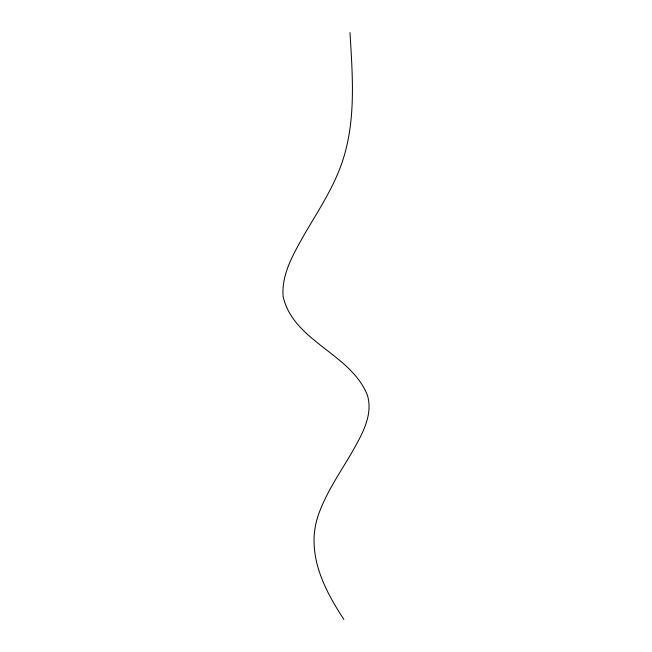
<?xml version="1.0" encoding="UTF-8"?>
<svg xmlns="http://www.w3.org/2000/svg" width="652" height="652" viewBox="0 0 652 652"><rect width="100%" height="100%" fill="white"/><g stroke="black" fill="none" stroke-linecap="round" stroke-linejoin="round"><path stroke-width="0.98" d="M343.832 619.4C327.801 594.852 312.813 567.134 314.109 536.914A72.731 61.076 -58 0 1 318.111 515.708C325.935 492.749 340.083 472.79 352.178 451.983C361.656 434.941 373.474 415.283 367.369 395.096C350.719 353.449 293.702 341.729 283.139 296.701C281.257 274.223 293.555 253.913 304.044 235.013C317.125 212.479 331.795 190.588 340.817 165.983C356.522 123.285 352.585 77.075 350.002 32.6"/></g></svg>
